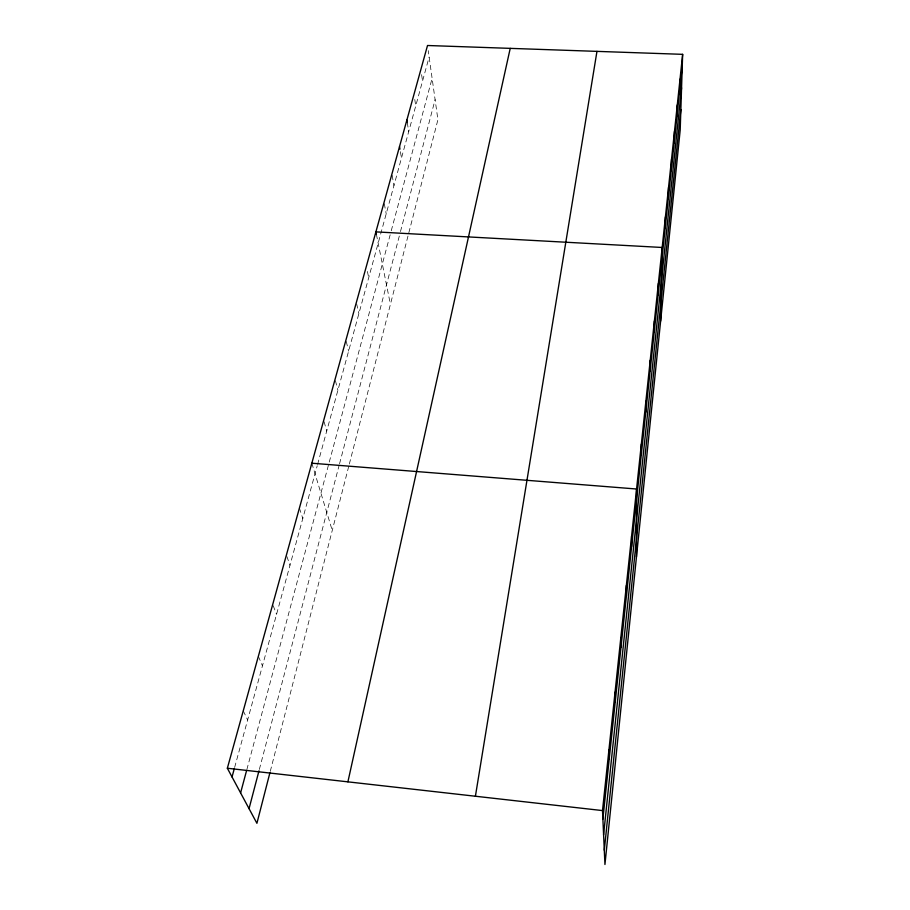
<?xml version="1.0" encoding="UTF-8"?>
<svg xmlns="http://www.w3.org/2000/svg" width="910" height="910" viewBox="0 0 910 910"><rect width="100%" height="100%" fill="white"/><g stroke="black" fill="none" stroke-linecap="round" stroke-linejoin="round"><path stroke-width="0.68" stroke-dasharray="4.55 3.41" d="M270.27 771.361L348.985 465.408M349.338 464.032L437.915 119.722L428.235 50.619M259.339 769.451L339.202 465.078M339.555 463.736L400.127 232.926M400.468 231.584L435.105 99.622M246.849 769.598L390.174 234.791M391.254 230.753L432.113 78.317M234.632 767.46L317.226 465.761M317.59 464.43L429.133 57.011M243.254 710.835L247.634 719.969M258.349 656.315L262.455 665.813M273.193 605.707L276.56 614.295M286.832 556.397L289.994 565.235M299.401 508.099L302.802 518.438M311.834 463.213L332.252 530.45M324.085 421.683L326.724 431.078M335.415 380.71L337.906 390.242M346.266 341.489L348.61 351.135M356.618 303.758L358.87 313.654M367.39 271.464L368.709 277.698M376.41 234.382L390.413 304.384M384.293 203.726L386.204 213.816M392.142 175.323L393.962 185.458M400.389 151.697L401.469 158.044M407.282 122.622L408.726 131.541M414.767 99.508L415.745 105.89M421.603 74.677L422.547 81.058"/><path stroke-width="1.36" d="M636.477 556.738L636.579 489.011L311.834 463.213M641.277 454.954L641.334 444.103M645.77 412.241L645.884 401.219M650.081 371.405L650.229 360.235M654.199 332.321L654.381 321.014M658.146 294.885L658.362 283.465M660.614 321.15L662.173 247.475L375.898 231.879L376.41 234.382M665.142 228.467L665.415 216.899M668.247 199.04L668.543 187.414M671.25 170.614L671.557 158.954M674.139 143.154L674.469 131.461M676.938 116.605L677.29 104.889M679.645 90.932L680.009 79.193M682.648 54.338L680.202 129.982L604.945 864.5L602.5 810.582L682.648 54.338L427.518 45.5L227.352 768.245L256.916 823.3L269.917 772.726M604.297 850.19L680.862 109.519M603.592 834.777L681.567 87.804M602.886 819.136L682.261 66.077M475.407 796.239L596.96 51.369M347.904 781.849L510.226 48.367M249.044 808.649L258.986 770.804M240.593 792.906L246.474 770.975M232.039 776.958L234.257 768.813M227.352 768.245L602.5 810.582M399.513 146.612L399.956 149.149M406.861 120.075L407.282 122.622M608.938 749.794L609.245 758.826M615.046 692.18L615.274 701.621M620.836 637.5L620.995 647.317M626.342 585.551L626.444 595.675M631.586 536.115L631.62 546.512"/></g></svg>
